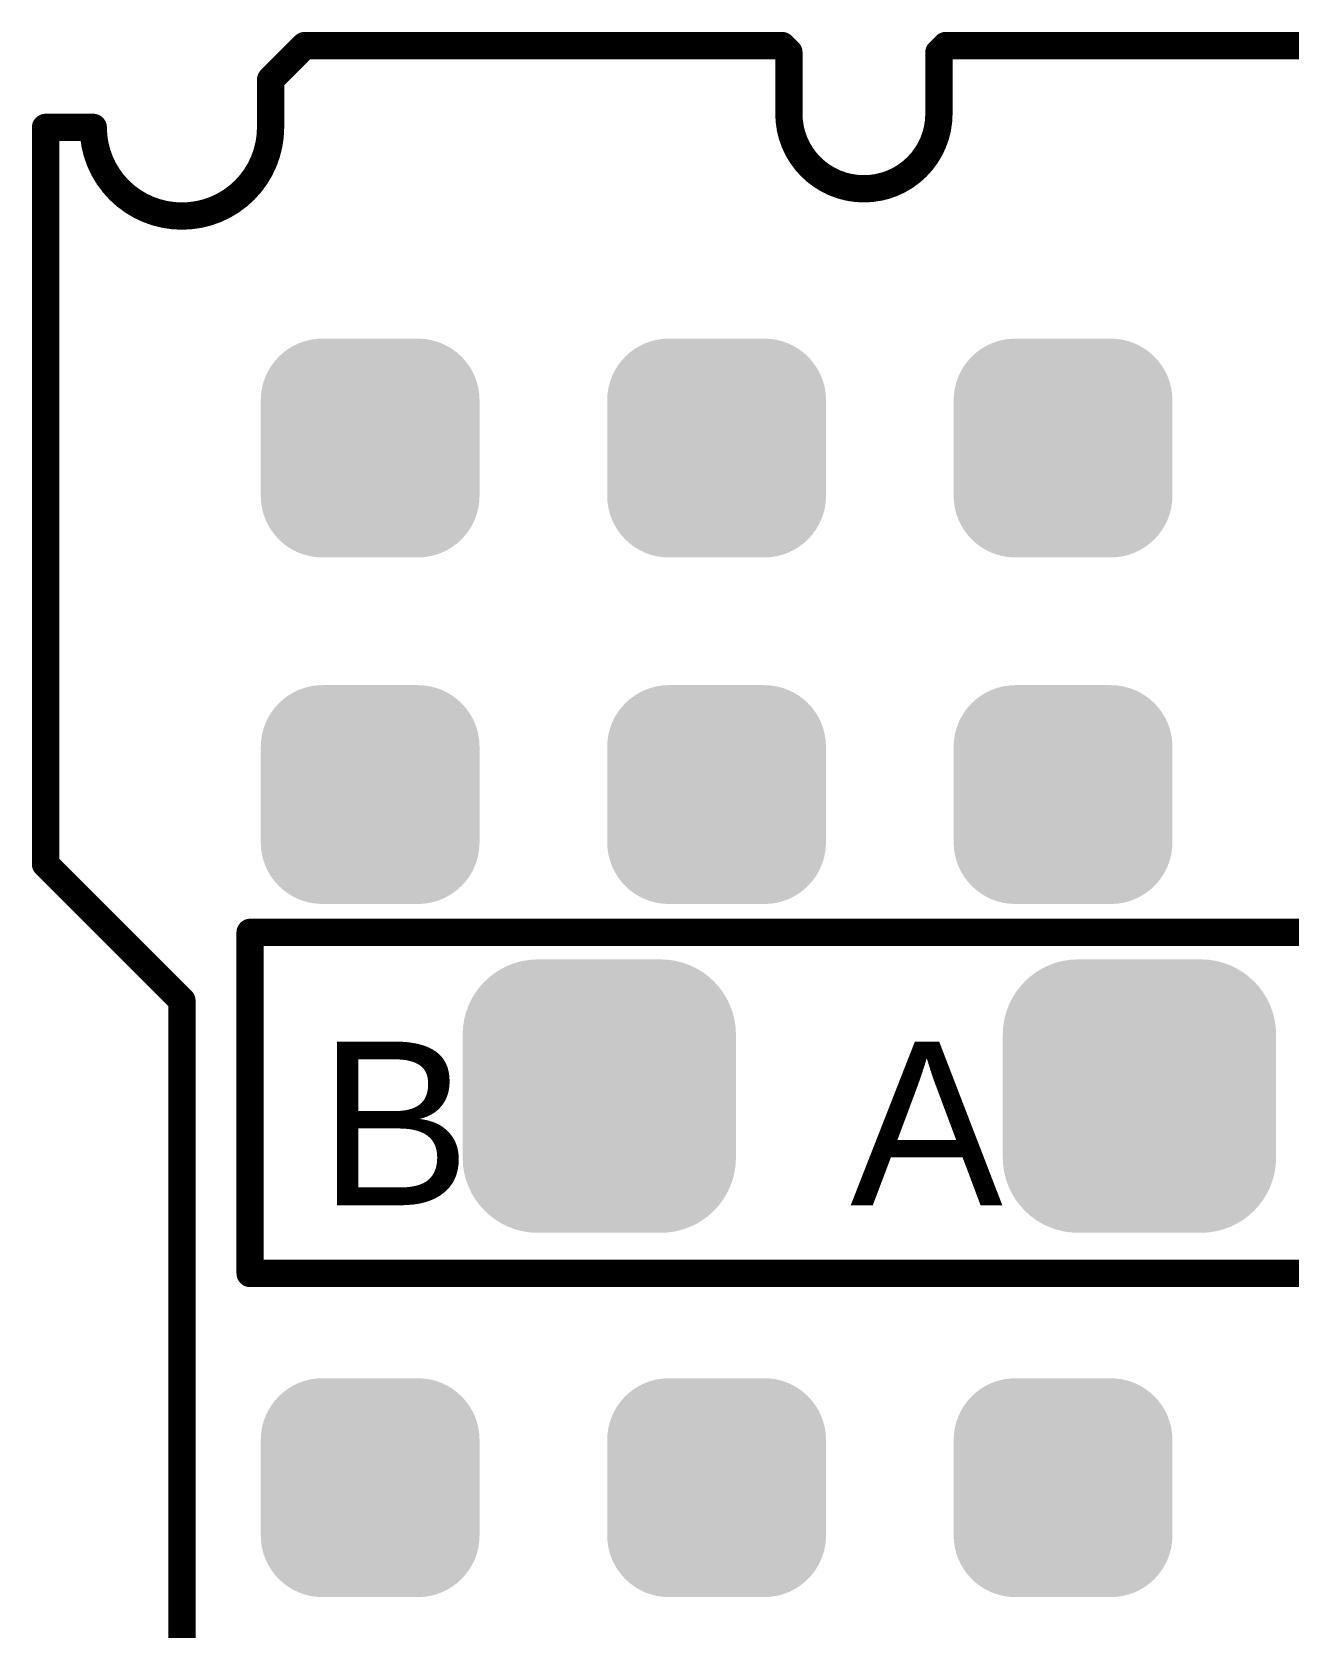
# Model space of a CAD drawing. Header units: millimetres. Extents: x -10.1 to 10.1, y -10.1 to 34.1.
# Drawn here: x -10.1 to -0.89, y 22.41 to 34.1 of the extents above; entities that cross this region are included whole.
import ezdxf

# ---------------------------------------------------------------- set-up
doc = ezdxf.new("R2010")
doc.units = ezdxf.units.MM
for name, color, linetype in [('BottomLayer', 5, 'Continuous'), ('BottomSolder', 6, 'Continuous'), ('Mechanical1', 6, 'Continuous'), ('MultiLayer', 9, 'Continuous'), ('PadHoleLayer', 156, 'Continuous'), ('TopLayer', 1, 'Continuous'), ('TopOverlay', 2, 'Continuous'), ('TopSolder', 216, 'Continuous')]:
    doc.layers.add(name, color=color, linetype=linetype)
doc.styles.add('Arial', font='arial.ttf', dxfattribs={"height": 0.2})

msp = doc.modelspace()

# ---------------------------------------------------------------- hatches: boundary and pattern name
at = {"layer": 'BottomLayer'}
h = msp.add_hatch(color=5, dxfattribs=at)
edge = h.paths.add_edge_path()
edge.add_arc((-7.97, 31.4), 0.35, 90, 180)
edge.add_line((-8.32, 31.4), (-8.32, 30.7))
edge.add_arc((-7.97, 30.7), 0.35, 180, 270)
edge.add_line((-7.97, 30.35), (-7.27, 30.35))
edge.add_arc((-7.27, 30.7), 0.35, 270, 360)
edge.add_line((-6.92, 30.7), (-6.92, 31.4))
edge.add_arc((-7.27, 31.4), 0.35, 0, 90)
edge.add_line((-7.27, 31.75), (-7.97, 31.75))
h = msp.add_hatch(color=5, dxfattribs=at)
edge = h.paths.add_edge_path()
edge.add_arc((-5.43, 31.4), 0.35, 90, 180)
edge.add_line((-5.78, 31.4), (-5.78, 30.7))
edge.add_arc((-5.43, 30.7), 0.35, 180, 270)
edge.add_line((-5.43, 30.35), (-4.73, 30.35))
edge.add_arc((-4.73, 30.7), 0.35, 270, 360)
edge.add_line((-4.38, 30.7), (-4.38, 31.4))
edge.add_arc((-4.73, 31.4), 0.35, 0, 90)
edge.add_line((-4.73, 31.75), (-5.43, 31.75))
h = msp.add_hatch(color=5, dxfattribs=at)
edge = h.paths.add_edge_path()
edge.add_arc((-2.89, 31.4), 0.35, 90, 180)
edge.add_line((-3.24, 31.4), (-3.24, 30.7))
edge.add_arc((-2.89, 30.7), 0.35, 180, 270)
edge.add_line((-2.89, 30.35), (-2.19, 30.35))
edge.add_arc((-2.19, 30.7), 0.35, 270, 360)
edge.add_line((-1.84, 30.7), (-1.84, 31.4))
edge.add_arc((-2.19, 31.4), 0.35, 0, 90)
edge.add_line((-2.19, 31.75), (-2.89, 31.75))
h = msp.add_hatch(color=5, dxfattribs=at)
edge = h.paths.add_edge_path()
edge.add_arc((-7.97, 28.86), 0.35, 90, 180)
edge.add_line((-8.32, 28.86), (-8.32, 28.16))
edge.add_arc((-7.97, 28.16), 0.35, 180, 270)
edge.add_line((-7.97, 27.81), (-7.27, 27.81))
edge.add_arc((-7.27, 28.16), 0.35, 270, 360)
edge.add_line((-6.92, 28.16), (-6.92, 28.86))
edge.add_arc((-7.27, 28.86), 0.35, 0, 90)
edge.add_line((-7.27, 29.21), (-7.97, 29.21))
h = msp.add_hatch(color=5, dxfattribs=at)
edge = h.paths.add_edge_path()
edge.add_arc((-5.43, 28.86), 0.35, 90, 180)
edge.add_line((-5.78, 28.86), (-5.78, 28.16))
edge.add_arc((-5.43, 28.16), 0.35, 180, 270)
edge.add_line((-5.43, 27.81), (-4.73, 27.81))
edge.add_arc((-4.73, 28.16), 0.35, 270, 360)
edge.add_line((-4.38, 28.16), (-4.38, 28.86))
edge.add_arc((-4.73, 28.86), 0.35, 0, 90)
edge.add_line((-4.73, 29.21), (-5.43, 29.21))
h = msp.add_hatch(color=5, dxfattribs=at)
edge = h.paths.add_edge_path()
edge.add_arc((-2.89, 28.86), 0.35, 90, 180)
edge.add_line((-3.24, 28.86), (-3.24, 28.16))
edge.add_arc((-2.89, 28.16), 0.35, 180, 270)
edge.add_line((-2.89, 27.81), (-2.19, 27.81))
edge.add_arc((-2.19, 28.16), 0.35, 270, 360)
edge.add_line((-1.84, 28.16), (-1.84, 28.86))
edge.add_arc((-2.19, 28.86), 0.35, 0, 90)
edge.add_line((-2.19, 29.21), (-2.89, 29.21))
h = msp.add_hatch(color=5, dxfattribs=at)
edge = h.paths.add_edge_path()
edge.add_arc((-6.39, 25.85), 0.45, 180, 270)
edge.add_line((-6.39, 25.4), (-5.49, 25.4))
edge.add_arc((-5.49, 25.85), 0.45, 270, 360)
edge.add_line((-5.04, 25.85), (-5.04, 26.75))
edge.add_arc((-5.49, 26.75), 0.45, 0, 90)
edge.add_line((-5.49, 27.2), (-6.39, 27.2))
edge.add_arc((-6.39, 26.75), 0.45, 90, 180)
edge.add_line((-6.84, 26.75), (-6.84, 25.85))
h = msp.add_hatch(color=5, dxfattribs=at)
edge = h.paths.add_edge_path()
edge.add_arc((-2.43, 25.85), 0.45, 180, 270)
edge.add_line((-2.43, 25.4), (-1.53, 25.4))
edge.add_arc((-1.53, 25.85), 0.45, 270, 360)
edge.add_line((-1.08, 25.85), (-1.08, 26.75))
edge.add_arc((-1.53, 26.75), 0.45, 0, 90)
edge.add_line((-1.53, 27.2), (-2.43, 27.2))
edge.add_arc((-2.43, 26.75), 0.45, 90, 180)
edge.add_line((-2.88, 26.75), (-2.88, 25.85))
h = msp.add_hatch(color=5, dxfattribs=at)
edge = h.paths.add_edge_path()
edge.add_arc((-7.97, 23.78), 0.35, 90, 180)
edge.add_line((-8.32, 23.78), (-8.32, 23.08))
edge.add_arc((-7.97, 23.08), 0.35, 180, 270)
edge.add_line((-7.97, 22.73), (-7.27, 22.73))
edge.add_arc((-7.27, 23.08), 0.35, 270, 360)
edge.add_line((-6.92, 23.08), (-6.92, 23.78))
edge.add_arc((-7.27, 23.78), 0.35, 0, 90)
edge.add_line((-7.27, 24.13), (-7.97, 24.13))
h = msp.add_hatch(color=5, dxfattribs=at)
edge = h.paths.add_edge_path()
edge.add_arc((-5.43, 23.78), 0.35, 90, 180)
edge.add_line((-5.78, 23.78), (-5.78, 23.08))
edge.add_arc((-5.43, 23.08), 0.35, 180, 270)
edge.add_line((-5.43, 22.73), (-4.73, 22.73))
edge.add_arc((-4.73, 23.08), 0.35, 270, 360)
edge.add_line((-4.38, 23.08), (-4.38, 23.78))
edge.add_arc((-4.73, 23.78), 0.35, 0, 90)
edge.add_line((-4.73, 24.13), (-5.43, 24.13))
h = msp.add_hatch(color=5, dxfattribs=at)
edge = h.paths.add_edge_path()
edge.add_arc((-2.89, 23.78), 0.35, 90, 180)
edge.add_line((-3.24, 23.78), (-3.24, 23.08))
edge.add_arc((-2.89, 23.08), 0.35, 180, 270)
edge.add_line((-2.89, 22.73), (-2.19, 22.73))
edge.add_arc((-2.19, 23.08), 0.35, 270, 360)
edge.add_line((-1.84, 23.08), (-1.84, 23.78))
edge.add_arc((-2.19, 23.78), 0.35, 0, 90)
edge.add_line((-2.19, 24.13), (-2.89, 24.13))
at = {"layer": 'BottomSolder'}
h = msp.add_hatch(color=6, dxfattribs=at)
edge = h.paths.add_edge_path()
edge.add_arc((-7.97, 31.4), 0.452, 90, 180)
edge.add_line((-8.422, 31.4), (-8.422, 30.7))
edge.add_arc((-7.97, 30.7), 0.452, 180, 270)
edge.add_line((-7.97, 30.248), (-7.27, 30.248))
edge.add_arc((-7.27, 30.7), 0.452, 270, 360)
edge.add_line((-6.818, 30.7), (-6.818, 31.4))
edge.add_arc((-7.27, 31.4), 0.452, 0, 90)
edge.add_line((-7.27, 31.852), (-7.97, 31.852))
h = msp.add_hatch(color=6, dxfattribs=at)
edge = h.paths.add_edge_path()
edge.add_arc((-5.43, 31.4), 0.452, 90, 180)
edge.add_line((-5.882, 31.4), (-5.882, 30.7))
edge.add_arc((-5.43, 30.7), 0.452, 180, 270)
edge.add_line((-5.43, 30.248), (-4.73, 30.248))
edge.add_arc((-4.73, 30.7), 0.452, 270, 360)
edge.add_line((-4.278, 30.7), (-4.278, 31.4))
edge.add_arc((-4.73, 31.4), 0.452, 0, 90)
edge.add_line((-4.73, 31.852), (-5.43, 31.852))
h = msp.add_hatch(color=6, dxfattribs=at)
edge = h.paths.add_edge_path()
edge.add_arc((-2.89, 31.4), 0.452, 90, 180)
edge.add_line((-3.342, 31.4), (-3.342, 30.7))
edge.add_arc((-2.89, 30.7), 0.452, 180, 270)
edge.add_line((-2.89, 30.248), (-2.19, 30.248))
edge.add_arc((-2.19, 30.7), 0.452, 270, 360)
edge.add_line((-1.738, 30.7), (-1.738, 31.4))
edge.add_arc((-2.19, 31.4), 0.452, 0, 90)
edge.add_line((-2.19, 31.852), (-2.89, 31.852))
h = msp.add_hatch(color=6, dxfattribs=at)
edge = h.paths.add_edge_path()
edge.add_arc((-7.97, 28.86), 0.452, 90, 180)
edge.add_line((-8.422, 28.86), (-8.422, 28.16))
edge.add_arc((-7.97, 28.16), 0.452, 180, 270)
edge.add_line((-7.97, 27.708), (-7.27, 27.708))
edge.add_arc((-7.27, 28.16), 0.452, 270, 360)
edge.add_line((-6.818, 28.16), (-6.818, 28.86))
edge.add_arc((-7.27, 28.86), 0.452, 0, 90)
edge.add_line((-7.27, 29.312), (-7.97, 29.312))
h = msp.add_hatch(color=6, dxfattribs=at)
edge = h.paths.add_edge_path()
edge.add_arc((-5.43, 28.86), 0.452, 90, 180)
edge.add_line((-5.882, 28.86), (-5.882, 28.16))
edge.add_arc((-5.43, 28.16), 0.452, 180, 270)
edge.add_line((-5.43, 27.708), (-4.73, 27.708))
edge.add_arc((-4.73, 28.16), 0.452, 270, 360)
edge.add_line((-4.278, 28.16), (-4.278, 28.86))
edge.add_arc((-4.73, 28.86), 0.452, 0, 90)
edge.add_line((-4.73, 29.312), (-5.43, 29.312))
h = msp.add_hatch(color=6, dxfattribs=at)
edge = h.paths.add_edge_path()
edge.add_arc((-2.89, 28.86), 0.452, 90, 180)
edge.add_line((-3.342, 28.86), (-3.342, 28.16))
edge.add_arc((-2.89, 28.16), 0.452, 180, 270)
edge.add_line((-2.89, 27.708), (-2.19, 27.708))
edge.add_arc((-2.19, 28.16), 0.452, 270, 360)
edge.add_line((-1.738, 28.16), (-1.738, 28.86))
edge.add_arc((-2.19, 28.86), 0.452, 0, 90)
edge.add_line((-2.19, 29.312), (-2.89, 29.312))
h = msp.add_hatch(color=6, dxfattribs=at)
edge = h.paths.add_edge_path()
edge.add_arc((-6.39, 25.85), 0.552, 180, 270)
edge.add_line((-6.39, 25.298), (-5.49, 25.298))
edge.add_arc((-5.49, 25.85), 0.552, 270, 360)
edge.add_line((-4.938, 25.85), (-4.938, 26.75))
edge.add_arc((-5.49, 26.75), 0.552, 0, 90)
edge.add_line((-5.49, 27.302), (-6.39, 27.302))
edge.add_arc((-6.39, 26.75), 0.552, 90, 180)
edge.add_line((-6.942, 26.75), (-6.942, 25.85))
h = msp.add_hatch(color=6, dxfattribs=at)
edge = h.paths.add_edge_path()
edge.add_arc((-2.43, 25.85), 0.552, 180, 270)
edge.add_line((-2.43, 25.298), (-1.53, 25.298))
edge.add_arc((-1.53, 25.85), 0.552, 270, 360)
edge.add_line((-0.978, 25.85), (-0.978, 26.75))
edge.add_arc((-1.53, 26.75), 0.552, 0, 90)
edge.add_line((-1.53, 27.302), (-2.43, 27.302))
edge.add_arc((-2.43, 26.75), 0.552, 90, 180)
edge.add_line((-2.982, 26.75), (-2.982, 25.85))
h = msp.add_hatch(color=6, dxfattribs=at)
edge = h.paths.add_edge_path()
edge.add_arc((-7.97, 23.78), 0.452, 90, 180)
edge.add_line((-8.422, 23.78), (-8.422, 23.08))
edge.add_arc((-7.97, 23.08), 0.452, 180, 270)
edge.add_line((-7.97, 22.628), (-7.27, 22.628))
edge.add_arc((-7.27, 23.08), 0.452, 270, 360)
edge.add_line((-6.818, 23.08), (-6.818, 23.78))
edge.add_arc((-7.27, 23.78), 0.452, 0, 90)
edge.add_line((-7.27, 24.232), (-7.97, 24.232))
h = msp.add_hatch(color=6, dxfattribs=at)
edge = h.paths.add_edge_path()
edge.add_arc((-5.43, 23.78), 0.452, 90, 180)
edge.add_line((-5.882, 23.78), (-5.882, 23.08))
edge.add_arc((-5.43, 23.08), 0.452, 180, 270)
edge.add_line((-5.43, 22.628), (-4.73, 22.628))
edge.add_arc((-4.73, 23.08), 0.452, 270, 360)
edge.add_line((-4.278, 23.08), (-4.278, 23.78))
edge.add_arc((-4.73, 23.78), 0.452, 0, 90)
edge.add_line((-4.73, 24.232), (-5.43, 24.232))
h = msp.add_hatch(color=6, dxfattribs=at)
edge = h.paths.add_edge_path()
edge.add_arc((-2.89, 23.78), 0.452, 90, 180)
edge.add_line((-3.342, 23.78), (-3.342, 23.08))
edge.add_arc((-2.89, 23.08), 0.452, 180, 270)
edge.add_line((-2.89, 22.628), (-2.19, 22.628))
edge.add_arc((-2.19, 23.08), 0.452, 270, 360)
edge.add_line((-1.738, 23.08), (-1.738, 23.78))
edge.add_arc((-2.19, 23.78), 0.452, 0, 90)
edge.add_line((-2.19, 24.232), (-2.89, 24.232))
at = {"layer": 'MultiLayer'}
h = msp.add_hatch(color=9, dxfattribs=at)
edge = h.paths.add_edge_path()
edge.add_arc((-7.97, 31.4), 0.35, 90, 180)
edge.add_line((-8.32, 31.4), (-8.32, 30.7))
edge.add_arc((-7.97, 30.7), 0.35, 180, 270)
edge.add_line((-7.97, 30.35), (-7.27, 30.35))
edge.add_arc((-7.27, 30.7), 0.35, 270, 360)
edge.add_line((-6.92, 30.7), (-6.92, 31.4))
edge.add_arc((-7.27, 31.4), 0.35, 0, 90)
edge.add_line((-7.27, 31.75), (-7.97, 31.75))
h = msp.add_hatch(color=9, dxfattribs=at)
edge = h.paths.add_edge_path()
edge.add_arc((-5.43, 31.4), 0.35, 90, 180)
edge.add_line((-5.78, 31.4), (-5.78, 30.7))
edge.add_arc((-5.43, 30.7), 0.35, 180, 270)
edge.add_line((-5.43, 30.35), (-4.73, 30.35))
edge.add_arc((-4.73, 30.7), 0.35, 270, 360)
edge.add_line((-4.38, 30.7), (-4.38, 31.4))
edge.add_arc((-4.73, 31.4), 0.35, 0, 90)
edge.add_line((-4.73, 31.75), (-5.43, 31.75))
h = msp.add_hatch(color=9, dxfattribs=at)
edge = h.paths.add_edge_path()
edge.add_arc((-2.89, 31.4), 0.35, 90, 180)
edge.add_line((-3.24, 31.4), (-3.24, 30.7))
edge.add_arc((-2.89, 30.7), 0.35, 180, 270)
edge.add_line((-2.89, 30.35), (-2.19, 30.35))
edge.add_arc((-2.19, 30.7), 0.35, 270, 360)
edge.add_line((-1.84, 30.7), (-1.84, 31.4))
edge.add_arc((-2.19, 31.4), 0.35, 0, 90)
edge.add_line((-2.19, 31.75), (-2.89, 31.75))
h = msp.add_hatch(color=9, dxfattribs=at)
edge = h.paths.add_edge_path()
edge.add_arc((-7.97, 28.86), 0.35, 90, 180)
edge.add_line((-8.32, 28.86), (-8.32, 28.16))
edge.add_arc((-7.97, 28.16), 0.35, 180, 270)
edge.add_line((-7.97, 27.81), (-7.27, 27.81))
edge.add_arc((-7.27, 28.16), 0.35, 270, 360)
edge.add_line((-6.92, 28.16), (-6.92, 28.86))
edge.add_arc((-7.27, 28.86), 0.35, 0, 90)
edge.add_line((-7.27, 29.21), (-7.97, 29.21))
h = msp.add_hatch(color=9, dxfattribs=at)
edge = h.paths.add_edge_path()
edge.add_arc((-5.43, 28.86), 0.35, 90, 180)
edge.add_line((-5.78, 28.86), (-5.78, 28.16))
edge.add_arc((-5.43, 28.16), 0.35, 180, 270)
edge.add_line((-5.43, 27.81), (-4.73, 27.81))
edge.add_arc((-4.73, 28.16), 0.35, 270, 360)
edge.add_line((-4.38, 28.16), (-4.38, 28.86))
edge.add_arc((-4.73, 28.86), 0.35, 0, 90)
edge.add_line((-4.73, 29.21), (-5.43, 29.21))
h = msp.add_hatch(color=9, dxfattribs=at)
edge = h.paths.add_edge_path()
edge.add_arc((-2.89, 28.86), 0.35, 90, 180)
edge.add_line((-3.24, 28.86), (-3.24, 28.16))
edge.add_arc((-2.89, 28.16), 0.35, 180, 270)
edge.add_line((-2.89, 27.81), (-2.19, 27.81))
edge.add_arc((-2.19, 28.16), 0.35, 270, 360)
edge.add_line((-1.84, 28.16), (-1.84, 28.86))
edge.add_arc((-2.19, 28.86), 0.35, 0, 90)
edge.add_line((-2.19, 29.21), (-2.89, 29.21))
h = msp.add_hatch(color=9, dxfattribs=at)
edge = h.paths.add_edge_path()
edge.add_arc((-6.39, 25.85), 0.45, 180, 270)
edge.add_line((-6.39, 25.4), (-5.49, 25.4))
edge.add_arc((-5.49, 25.85), 0.45, 270, 360)
edge.add_line((-5.04, 25.85), (-5.04, 26.75))
edge.add_arc((-5.49, 26.75), 0.45, 0, 90)
edge.add_line((-5.49, 27.2), (-6.39, 27.2))
edge.add_arc((-6.39, 26.75), 0.45, 90, 180)
edge.add_line((-6.84, 26.75), (-6.84, 25.85))
h = msp.add_hatch(color=9, dxfattribs=at)
edge = h.paths.add_edge_path()
edge.add_arc((-2.43, 25.85), 0.45, 180, 270)
edge.add_line((-2.43, 25.4), (-1.53, 25.4))
edge.add_arc((-1.53, 25.85), 0.45, 270, 360)
edge.add_line((-1.08, 25.85), (-1.08, 26.75))
edge.add_arc((-1.53, 26.75), 0.45, 0, 90)
edge.add_line((-1.53, 27.2), (-2.43, 27.2))
edge.add_arc((-2.43, 26.75), 0.45, 90, 180)
edge.add_line((-2.88, 26.75), (-2.88, 25.85))
h = msp.add_hatch(color=9, dxfattribs=at)
edge = h.paths.add_edge_path()
edge.add_arc((-7.97, 23.78), 0.35, 90, 180)
edge.add_line((-8.32, 23.78), (-8.32, 23.08))
edge.add_arc((-7.97, 23.08), 0.35, 180, 270)
edge.add_line((-7.97, 22.73), (-7.27, 22.73))
edge.add_arc((-7.27, 23.08), 0.35, 270, 360)
edge.add_line((-6.92, 23.08), (-6.92, 23.78))
edge.add_arc((-7.27, 23.78), 0.35, 0, 90)
edge.add_line((-7.27, 24.13), (-7.97, 24.13))
h = msp.add_hatch(color=9, dxfattribs=at)
edge = h.paths.add_edge_path()
edge.add_arc((-5.43, 23.78), 0.35, 90, 180)
edge.add_line((-5.78, 23.78), (-5.78, 23.08))
edge.add_arc((-5.43, 23.08), 0.35, 180, 270)
edge.add_line((-5.43, 22.73), (-4.73, 22.73))
edge.add_arc((-4.73, 23.08), 0.35, 270, 360)
edge.add_line((-4.38, 23.08), (-4.38, 23.78))
edge.add_arc((-4.73, 23.78), 0.35, 0, 90)
edge.add_line((-4.73, 24.13), (-5.43, 24.13))
h = msp.add_hatch(color=9, dxfattribs=at)
edge = h.paths.add_edge_path()
edge.add_arc((-2.89, 23.78), 0.35, 90, 180)
edge.add_line((-3.24, 23.78), (-3.24, 23.08))
edge.add_arc((-2.89, 23.08), 0.35, 180, 270)
edge.add_line((-2.89, 22.73), (-2.19, 22.73))
edge.add_arc((-2.19, 23.08), 0.35, 270, 360)
edge.add_line((-1.84, 23.08), (-1.84, 23.78))
edge.add_arc((-2.19, 23.78), 0.35, 0, 90)
edge.add_line((-2.19, 24.13), (-2.89, 24.13))
at = {"layer": 'PadHoleLayer'}
h = msp.add_hatch(color=156, dxfattribs=at)
edge = h.paths.add_edge_path()
edge.add_arc((-7.62, 31.05), 0.425, 0, 360)
h = msp.add_hatch(color=156, dxfattribs=at)
edge = h.paths.add_edge_path()
edge.add_arc((-5.08, 31.05), 0.425, 0, 360)
h = msp.add_hatch(color=156, dxfattribs=at)
edge = h.paths.add_edge_path()
edge.add_arc((-2.54, 31.05), 0.425, 0, 360)
h = msp.add_hatch(color=156, dxfattribs=at)
edge = h.paths.add_edge_path()
edge.add_arc((-7.62, 28.51), 0.425, 0, 360)
h = msp.add_hatch(color=156, dxfattribs=at)
edge = h.paths.add_edge_path()
edge.add_arc((-5.08, 28.51), 0.425, 0, 360)
h = msp.add_hatch(color=156, dxfattribs=at)
edge = h.paths.add_edge_path()
edge.add_arc((-2.54, 28.51), 0.425, 0, 360)
h = msp.add_hatch(color=156, dxfattribs=at)
edge = h.paths.add_edge_path()
edge.add_arc((-5.94, 26.3), 0.65, 0, 360)
h = msp.add_hatch(color=156, dxfattribs=at)
edge = h.paths.add_edge_path()
edge.add_arc((-1.98, 26.3), 0.65, 0, 360)
h = msp.add_hatch(color=156, dxfattribs=at)
edge = h.paths.add_edge_path()
edge.add_arc((-7.62, 23.43), 0.425, 0, 360)
h = msp.add_hatch(color=156, dxfattribs=at)
edge = h.paths.add_edge_path()
edge.add_arc((-5.08, 23.43), 0.425, 0, 360)
h = msp.add_hatch(color=156, dxfattribs=at)
edge = h.paths.add_edge_path()
edge.add_arc((-2.54, 23.43), 0.425, 0, 360)
at = {"layer": 'TopLayer'}
h = msp.add_hatch(color=1, dxfattribs=at)
edge = h.paths.add_edge_path()
edge.add_arc((-7.97, 31.4), 0.35, 90, 180)
edge.add_line((-8.32, 31.4), (-8.32, 30.7))
edge.add_arc((-7.97, 30.7), 0.35, 180, 270)
edge.add_line((-7.97, 30.35), (-7.27, 30.35))
edge.add_arc((-7.27, 30.7), 0.35, 270, 360)
edge.add_line((-6.92, 30.7), (-6.92, 31.4))
edge.add_arc((-7.27, 31.4), 0.35, 0, 90)
edge.add_line((-7.27, 31.75), (-7.97, 31.75))
h = msp.add_hatch(color=1, dxfattribs=at)
edge = h.paths.add_edge_path()
edge.add_arc((-5.43, 31.4), 0.35, 90, 180)
edge.add_line((-5.78, 31.4), (-5.78, 30.7))
edge.add_arc((-5.43, 30.7), 0.35, 180, 270)
edge.add_line((-5.43, 30.35), (-4.73, 30.35))
edge.add_arc((-4.73, 30.7), 0.35, 270, 360)
edge.add_line((-4.38, 30.7), (-4.38, 31.4))
edge.add_arc((-4.73, 31.4), 0.35, 0, 90)
edge.add_line((-4.73, 31.75), (-5.43, 31.75))
h = msp.add_hatch(color=1, dxfattribs=at)
edge = h.paths.add_edge_path()
edge.add_arc((-2.89, 31.4), 0.35, 90, 180)
edge.add_line((-3.24, 31.4), (-3.24, 30.7))
edge.add_arc((-2.89, 30.7), 0.35, 180, 270)
edge.add_line((-2.89, 30.35), (-2.19, 30.35))
edge.add_arc((-2.19, 30.7), 0.35, 270, 360)
edge.add_line((-1.84, 30.7), (-1.84, 31.4))
edge.add_arc((-2.19, 31.4), 0.35, 0, 90)
edge.add_line((-2.19, 31.75), (-2.89, 31.75))
h = msp.add_hatch(color=1, dxfattribs=at)
edge = h.paths.add_edge_path()
edge.add_arc((-7.97, 28.86), 0.35, 90, 180)
edge.add_line((-8.32, 28.86), (-8.32, 28.16))
edge.add_arc((-7.97, 28.16), 0.35, 180, 270)
edge.add_line((-7.97, 27.81), (-7.27, 27.81))
edge.add_arc((-7.27, 28.16), 0.35, 270, 360)
edge.add_line((-6.92, 28.16), (-6.92, 28.86))
edge.add_arc((-7.27, 28.86), 0.35, 0, 90)
edge.add_line((-7.27, 29.21), (-7.97, 29.21))
h = msp.add_hatch(color=1, dxfattribs=at)
edge = h.paths.add_edge_path()
edge.add_arc((-5.43, 28.86), 0.35, 90, 180)
edge.add_line((-5.78, 28.86), (-5.78, 28.16))
edge.add_arc((-5.43, 28.16), 0.35, 180, 270)
edge.add_line((-5.43, 27.81), (-4.73, 27.81))
edge.add_arc((-4.73, 28.16), 0.35, 270, 360)
edge.add_line((-4.38, 28.16), (-4.38, 28.86))
edge.add_arc((-4.73, 28.86), 0.35, 0, 90)
edge.add_line((-4.73, 29.21), (-5.43, 29.21))
h = msp.add_hatch(color=1, dxfattribs=at)
edge = h.paths.add_edge_path()
edge.add_arc((-2.89, 28.86), 0.35, 90, 180)
edge.add_line((-3.24, 28.86), (-3.24, 28.16))
edge.add_arc((-2.89, 28.16), 0.35, 180, 270)
edge.add_line((-2.89, 27.81), (-2.19, 27.81))
edge.add_arc((-2.19, 28.16), 0.35, 270, 360)
edge.add_line((-1.84, 28.16), (-1.84, 28.86))
edge.add_arc((-2.19, 28.86), 0.35, 0, 90)
edge.add_line((-2.19, 29.21), (-2.89, 29.21))
h = msp.add_hatch(color=1, dxfattribs=at)
edge = h.paths.add_edge_path()
edge.add_arc((-6.39, 25.85), 0.45, 180, 270)
edge.add_line((-6.39, 25.4), (-5.49, 25.4))
edge.add_arc((-5.49, 25.85), 0.45, 270, 360)
edge.add_line((-5.04, 25.85), (-5.04, 26.75))
edge.add_arc((-5.49, 26.75), 0.45, 0, 90)
edge.add_line((-5.49, 27.2), (-6.39, 27.2))
edge.add_arc((-6.39, 26.75), 0.45, 90, 180)
edge.add_line((-6.84, 26.75), (-6.84, 25.85))
h = msp.add_hatch(color=1, dxfattribs=at)
edge = h.paths.add_edge_path()
edge.add_arc((-2.43, 25.85), 0.45, 180, 270)
edge.add_line((-2.43, 25.4), (-1.53, 25.4))
edge.add_arc((-1.53, 25.85), 0.45, 270, 360)
edge.add_line((-1.08, 25.85), (-1.08, 26.75))
edge.add_arc((-1.53, 26.75), 0.45, 0, 90)
edge.add_line((-1.53, 27.2), (-2.43, 27.2))
edge.add_arc((-2.43, 26.75), 0.45, 90, 180)
edge.add_line((-2.88, 26.75), (-2.88, 25.85))
h = msp.add_hatch(color=1, dxfattribs=at)
edge = h.paths.add_edge_path()
edge.add_arc((-7.97, 23.78), 0.35, 90, 180)
edge.add_line((-8.32, 23.78), (-8.32, 23.08))
edge.add_arc((-7.97, 23.08), 0.35, 180, 270)
edge.add_line((-7.97, 22.73), (-7.27, 22.73))
edge.add_arc((-7.27, 23.08), 0.35, 270, 360)
edge.add_line((-6.92, 23.08), (-6.92, 23.78))
edge.add_arc((-7.27, 23.78), 0.35, 0, 90)
edge.add_line((-7.27, 24.13), (-7.97, 24.13))
h = msp.add_hatch(color=1, dxfattribs=at)
edge = h.paths.add_edge_path()
edge.add_arc((-5.43, 23.78), 0.35, 90, 180)
edge.add_line((-5.78, 23.78), (-5.78, 23.08))
edge.add_arc((-5.43, 23.08), 0.35, 180, 270)
edge.add_line((-5.43, 22.73), (-4.73, 22.73))
edge.add_arc((-4.73, 23.08), 0.35, 270, 360)
edge.add_line((-4.38, 23.08), (-4.38, 23.78))
edge.add_arc((-4.73, 23.78), 0.35, 0, 90)
edge.add_line((-4.73, 24.13), (-5.43, 24.13))
h = msp.add_hatch(color=1, dxfattribs=at)
edge = h.paths.add_edge_path()
edge.add_arc((-2.89, 23.78), 0.35, 90, 180)
edge.add_line((-3.24, 23.78), (-3.24, 23.08))
edge.add_arc((-2.89, 23.08), 0.35, 180, 270)
edge.add_line((-2.89, 22.73), (-2.19, 22.73))
edge.add_arc((-2.19, 23.08), 0.35, 270, 360)
edge.add_line((-1.84, 23.08), (-1.84, 23.78))
edge.add_arc((-2.19, 23.78), 0.35, 0, 90)
edge.add_line((-2.19, 24.13), (-2.89, 24.13))
at = {"layer": 'TopSolder'}
h = msp.add_hatch(color=216, dxfattribs=at)
edge = h.paths.add_edge_path()
edge.add_arc((-7.97, 31.4), 0.452, 90, 180)
edge.add_line((-8.422, 31.4), (-8.422, 30.7))
edge.add_arc((-7.97, 30.7), 0.452, 180, 270)
edge.add_line((-7.97, 30.248), (-7.27, 30.248))
edge.add_arc((-7.27, 30.7), 0.452, 270, 360)
edge.add_line((-6.818, 30.7), (-6.818, 31.4))
edge.add_arc((-7.27, 31.4), 0.452, 0, 90)
edge.add_line((-7.27, 31.852), (-7.97, 31.852))
h = msp.add_hatch(color=216, dxfattribs=at)
edge = h.paths.add_edge_path()
edge.add_arc((-5.43, 31.4), 0.452, 90, 180)
edge.add_line((-5.882, 31.4), (-5.882, 30.7))
edge.add_arc((-5.43, 30.7), 0.452, 180, 270)
edge.add_line((-5.43, 30.248), (-4.73, 30.248))
edge.add_arc((-4.73, 30.7), 0.452, 270, 360)
edge.add_line((-4.278, 30.7), (-4.278, 31.4))
edge.add_arc((-4.73, 31.4), 0.452, 0, 90)
edge.add_line((-4.73, 31.852), (-5.43, 31.852))
h = msp.add_hatch(color=216, dxfattribs=at)
edge = h.paths.add_edge_path()
edge.add_arc((-2.89, 31.4), 0.452, 90, 180)
edge.add_line((-3.342, 31.4), (-3.342, 30.7))
edge.add_arc((-2.89, 30.7), 0.452, 180, 270)
edge.add_line((-2.89, 30.248), (-2.19, 30.248))
edge.add_arc((-2.19, 30.7), 0.452, 270, 360)
edge.add_line((-1.738, 30.7), (-1.738, 31.4))
edge.add_arc((-2.19, 31.4), 0.452, 0, 90)
edge.add_line((-2.19, 31.852), (-2.89, 31.852))
h = msp.add_hatch(color=216, dxfattribs=at)
edge = h.paths.add_edge_path()
edge.add_arc((-7.97, 28.86), 0.452, 90, 180)
edge.add_line((-8.422, 28.86), (-8.422, 28.16))
edge.add_arc((-7.97, 28.16), 0.452, 180, 270)
edge.add_line((-7.97, 27.708), (-7.27, 27.708))
edge.add_arc((-7.27, 28.16), 0.452, 270, 360)
edge.add_line((-6.818, 28.16), (-6.818, 28.86))
edge.add_arc((-7.27, 28.86), 0.452, 0, 90)
edge.add_line((-7.27, 29.312), (-7.97, 29.312))
h = msp.add_hatch(color=216, dxfattribs=at)
edge = h.paths.add_edge_path()
edge.add_arc((-5.43, 28.86), 0.452, 90, 180)
edge.add_line((-5.882, 28.86), (-5.882, 28.16))
edge.add_arc((-5.43, 28.16), 0.452, 180, 270)
edge.add_line((-5.43, 27.708), (-4.73, 27.708))
edge.add_arc((-4.73, 28.16), 0.452, 270, 360)
edge.add_line((-4.278, 28.16), (-4.278, 28.86))
edge.add_arc((-4.73, 28.86), 0.452, 0, 90)
edge.add_line((-4.73, 29.312), (-5.43, 29.312))
h = msp.add_hatch(color=216, dxfattribs=at)
edge = h.paths.add_edge_path()
edge.add_arc((-2.89, 28.86), 0.452, 90, 180)
edge.add_line((-3.342, 28.86), (-3.342, 28.16))
edge.add_arc((-2.89, 28.16), 0.452, 180, 270)
edge.add_line((-2.89, 27.708), (-2.19, 27.708))
edge.add_arc((-2.19, 28.16), 0.452, 270, 360)
edge.add_line((-1.738, 28.16), (-1.738, 28.86))
edge.add_arc((-2.19, 28.86), 0.452, 0, 90)
edge.add_line((-2.19, 29.312), (-2.89, 29.312))
h = msp.add_hatch(color=216, dxfattribs=at)
edge = h.paths.add_edge_path()
edge.add_arc((-6.39, 25.85), 0.552, 180, 270)
edge.add_line((-6.39, 25.298), (-5.49, 25.298))
edge.add_arc((-5.49, 25.85), 0.552, 270, 360)
edge.add_line((-4.938, 25.85), (-4.938, 26.75))
edge.add_arc((-5.49, 26.75), 0.552, 0, 90)
edge.add_line((-5.49, 27.302), (-6.39, 27.302))
edge.add_arc((-6.39, 26.75), 0.552, 90, 180)
edge.add_line((-6.942, 26.75), (-6.942, 25.85))
h = msp.add_hatch(color=216, dxfattribs=at)
edge = h.paths.add_edge_path()
edge.add_arc((-2.43, 25.85), 0.552, 180, 270)
edge.add_line((-2.43, 25.298), (-1.53, 25.298))
edge.add_arc((-1.53, 25.85), 0.552, 270, 360)
edge.add_line((-0.978, 25.85), (-0.978, 26.75))
edge.add_arc((-1.53, 26.75), 0.552, 0, 90)
edge.add_line((-1.53, 27.302), (-2.43, 27.302))
edge.add_arc((-2.43, 26.75), 0.552, 90, 180)
edge.add_line((-2.982, 26.75), (-2.982, 25.85))
h = msp.add_hatch(color=216, dxfattribs=at)
edge = h.paths.add_edge_path()
edge.add_arc((-7.97, 23.78), 0.452, 90, 180)
edge.add_line((-8.422, 23.78), (-8.422, 23.08))
edge.add_arc((-7.97, 23.08), 0.452, 180, 270)
edge.add_line((-7.97, 22.628), (-7.27, 22.628))
edge.add_arc((-7.27, 23.08), 0.452, 270, 360)
edge.add_line((-6.818, 23.08), (-6.818, 23.78))
edge.add_arc((-7.27, 23.78), 0.452, 0, 90)
edge.add_line((-7.27, 24.232), (-7.97, 24.232))
h = msp.add_hatch(color=216, dxfattribs=at)
edge = h.paths.add_edge_path()
edge.add_arc((-5.43, 23.78), 0.452, 90, 180)
edge.add_line((-5.882, 23.78), (-5.882, 23.08))
edge.add_arc((-5.43, 23.08), 0.452, 180, 270)
edge.add_line((-5.43, 22.628), (-4.73, 22.628))
edge.add_arc((-4.73, 23.08), 0.452, 270, 360)
edge.add_line((-4.278, 23.08), (-4.278, 23.78))
edge.add_arc((-4.73, 23.78), 0.452, 0, 90)
edge.add_line((-4.73, 24.232), (-5.43, 24.232))
h = msp.add_hatch(color=216, dxfattribs=at)
edge = h.paths.add_edge_path()
edge.add_arc((-2.89, 23.78), 0.452, 90, 180)
edge.add_line((-3.342, 23.78), (-3.342, 23.08))
edge.add_arc((-2.89, 23.08), 0.452, 180, 270)
edge.add_line((-2.89, 22.628), (-2.19, 22.628))
edge.add_arc((-2.19, 23.08), 0.452, 270, 360)
edge.add_line((-1.738, 23.08), (-1.738, 23.78))
edge.add_arc((-2.19, 23.78), 0.452, 0, 90)
edge.add_line((-2.19, 24.232), (-2.89, 24.232))

# ---------------------------------------------------------------- linework, layer by layer
at = {"layer": 'Mechanical1', "const_width": 0.2}
for points in [[(-8.35, 33.75), (-8.1, 34)], [(-8.1, 34), (-7.5, 34)], [(-7.5, 34), (-4.6, 34)], [(-4.6, 34), (-4.55, 33.95)], [(-4.55, 33.5), (-4.55, 33.95)], [(-3.45, 33.95), (-3.4, 34)], [(-3.45, 33.5), (-3.45, 33.95)], [(-3.4, 34), (0, 34)], [(-8.35, 33.4), (-8.35, 33.75)], [(-10, 33), (-10, 33.4)], [(-10, 33.4), (-9.65, 33.4)], [(-10, 28), (-10, 33)], [(-10, 28), (-9, 27)], [(-9, 21), (-9, 27)]]:
    msp.add_lwpolyline(points, dxfattribs=at)
at = {"layer": 'Mechanical1', "const_width": 0.1}
for points in [[(-8.15, 34, 1), (-8.05, 34, 1)], [(-8.15, 34, 1), (-8.05, 34, 1)], [(-7.55, 34, 1), (-7.45, 34, 1)], [(-7.55, 34, 1), (-7.45, 34, 1)], [(-4.65, 34, 1), (-4.55, 34, 1)], [(-4.65, 34, 1), (-4.55, 34, 1)], [(-4.6, 33.95, 1), (-4.5, 33.95, 1)], [(-4.6, 33.95, 1), (-4.5, 33.95, 1)], [(-3.5, 33.95, 1), (-3.4, 33.95, 1)], [(-3.5, 33.95, 1), (-3.4, 33.95, 1)], [(-3.45, 34, 1), (-3.35, 34, 1)], [(-3.45, 34, 1), (-3.35, 34, 1)], [(-8.4, 33.75, 1), (-8.3, 33.75, 1)], [(-8.4, 33.75, 1), (-8.3, 33.75, 1)], [(-4.6, 33.5, 1), (-4.5, 33.5, 1)], [(-4.6, 33.5, 1), (-4.5, 33.5, 1)], [(-3.5, 33.5, 1), (-3.4, 33.5, 1)], [(-3.5, 33.5, 1), (-3.4, 33.5, 1)], [(-10.05, 33.4, 1), (-9.95, 33.4, 1)], [(-10.05, 33.4, 1), (-9.95, 33.4, 1)], [(-9.7, 33.4, 1), (-9.6, 33.4, 1)], [(-9.7, 33.4, 1), (-9.6, 33.4, 1)], [(-8.4, 33.4, 1), (-8.3, 33.4, 1)], [(-8.4, 33.4, 1), (-8.3, 33.4, 1)], [(-10.05, 33, 1), (-9.95, 33, 1)], [(-10.05, 33, 1), (-9.95, 33, 1)], [(-10.05, 28, 1), (-9.95, 28, 1)], [(-10.05, 28, 1), (-9.95, 28, 1)], [(-9.05, 27, 1), (-8.95, 27, 1)], [(-9.05, 27, 1), (-8.95, 27, 1)]]:
    msp.add_lwpolyline(points, format="xyb", close=True, dxfattribs=at)
at = {"layer": 'Mechanical1', "const_width": 0.2}
for points in [[(-3.45, 33.5, -1), (-4.55, 33.5)], [(-8.35, 33.4, -1), (-9.65, 33.4)]]:
    msp.add_lwpolyline(points, format="xyb", dxfattribs=at)
at = {"layer": 'TopOverlay', "const_width": 0.2}
for points in [[(-8.5, 27.5), (8.5, 27.5)], [(-8.5, 25), (-8.5, 27.5)], [(-8.5, 25), (8.5, 25)]]:
    msp.add_lwpolyline(points, dxfattribs=at)
at = {"layer": 'TopOverlay', "const_width": 0.1}
for points in [[(-8.55, 27.5, 1), (-8.45, 27.5, 1)], [(-8.55, 27.5, 1), (-8.45, 27.5, 1)], [(-8.55, 25, 1), (-8.45, 25, 1)], [(-8.55, 25, 1), (-8.45, 25, 1)]]:
    msp.add_lwpolyline(points, format="xyb", close=True, dxfattribs=at)

# ---------------------------------------------------------------- texts
at = {"layer": 'TopOverlay', "style": 'Arial'}
for s, p in [('B', (-8, 25.5)), ('A', (-4.1, 25.5))]:
    msp.add_text(s, height=1.2, rotation=360, dxfattribs=at).set_placement(p)

doc.saveas('drawing.dxf')
